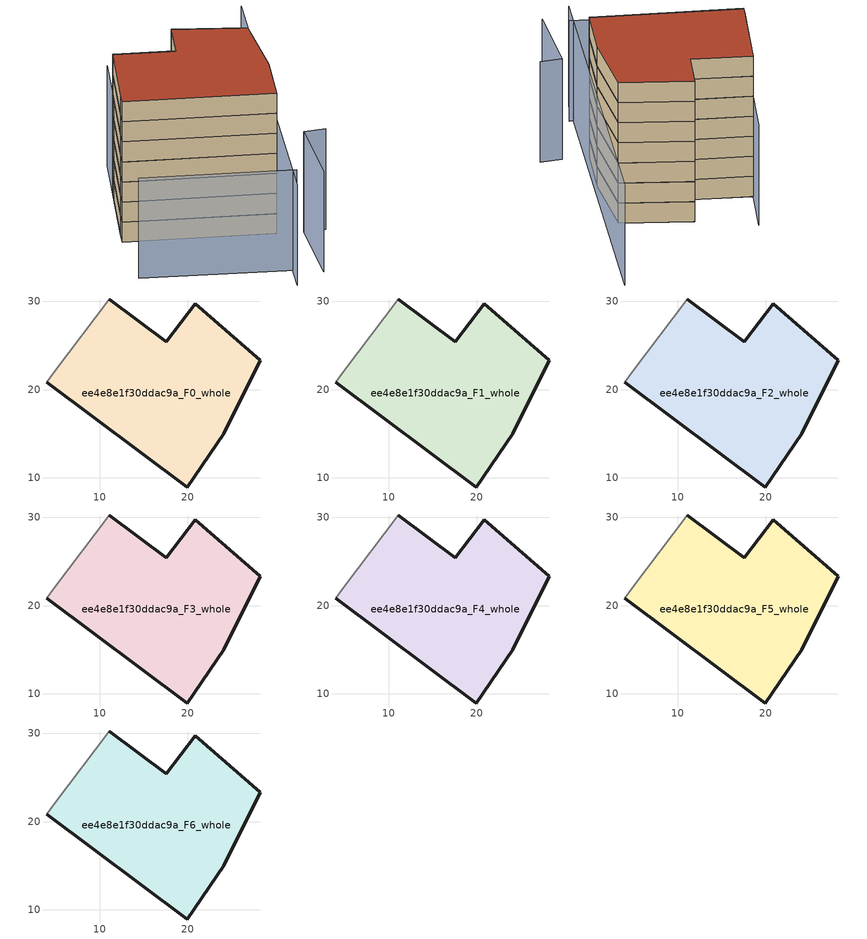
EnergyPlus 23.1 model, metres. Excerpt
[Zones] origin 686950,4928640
ee4e8e1f30ddac9a_F0_whole
 floor ground (EU_floor_Construction): 24.09,14.97 28.24,23.34 20.83,29.72 17.56,25.4 11.12,30.27 4.9,22.06 3.99,20.85 19.92,8.95 z0
 wall outside (EU_wall_Construction): 11.12,30.27 17.56,25.4 20.83,29.72 28.24,23.34 24.09,14.97 19.92,8.95 3.99,20.85 z0:3
 wall adiabatic (EU_wall_Construction): 3.99,20.85 4.9,22.06 11.12,30.27 z0:3
ee4e8e1f30ddac9a_F1_whole
 floor to ee4e8e1f30ddac9a_F0_whole (EU_floor_Construction): 24.09,14.97 28.24,23.34 20.83,29.72 17.56,25.4 11.12,30.27 4.9,22.06 3.99,20.85 19.92,8.95 z3
 wall outside (EU_wall_Construction): 11.12,30.27 17.56,25.4 20.83,29.72 28.24,23.34 24.09,14.97 19.92,8.95 3.99,20.85 z3:6
 wall adiabatic (EU_wall_Construction): 3.99,20.85 4.9,22.06 11.12,30.27 z3:6
ee4e8e1f30ddac9a_F2_whole
 floor to ee4e8e1f30ddac9a_F1_whole (EU_floor_Construction): 24.09,14.97 28.24,23.34 20.83,29.72 17.56,25.4 11.12,30.27 4.9,22.06 3.99,20.85 19.92,8.95 z6
 wall outside (EU_wall_Construction): 11.12,30.27 17.56,25.4 20.83,29.72 28.24,23.34 24.09,14.97 19.92,8.95 3.99,20.85 z6:9
 wall adiabatic (EU_wall_Construction): 3.99,20.85 4.9,22.06 11.12,30.27 z6:9
ee4e8e1f30ddac9a_F3_whole
 floor to ee4e8e1f30ddac9a_F2_whole (EU_floor_Construction): 24.09,14.97 28.24,23.34 20.83,29.72 17.56,25.4 11.12,30.27 4.9,22.06 3.99,20.85 19.92,8.95 z9
 wall outside (EU_wall_Construction): 11.12,30.27 17.56,25.4 20.83,29.72 28.24,23.34 24.09,14.97 19.92,8.95 3.99,20.85 z9:12
 wall adiabatic (EU_wall_Construction): 3.99,20.85 4.9,22.06 11.12,30.27 z9:12
ee4e8e1f30ddac9a_F4_whole
 floor to ee4e8e1f30ddac9a_F3_whole (EU_floor_Construction): 24.09,14.97 28.24,23.34 20.83,29.72 17.56,25.4 11.12,30.27 4.9,22.06 3.99,20.85 19.92,8.95 z12
 wall outside (EU_wall_Construction): 11.12,30.27 17.56,25.4 20.83,29.72 28.24,23.34 24.09,14.97 19.92,8.95 3.99,20.85 z12:15
 wall adiabatic (EU_wall_Construction): 3.99,20.85 4.9,22.06 11.12,30.27 z12:15
ee4e8e1f30ddac9a_F5_whole
 floor to ee4e8e1f30ddac9a_F4_whole (EU_floor_Construction): 24.09,14.97 28.24,23.34 20.83,29.72 17.56,25.4 11.12,30.27 4.9,22.06 3.99,20.85 19.92,8.95 z15
 wall outside (EU_wall_Construction): 11.12,30.27 17.56,25.4 20.83,29.72 28.24,23.34 24.09,14.97 19.92,8.95 3.99,20.85 z15:18
 wall adiabatic (EU_wall_Construction): 3.99,20.85 4.9,22.06 11.12,30.27 z15:18
ee4e8e1f30ddac9a_F6_whole
 floor to ee4e8e1f30ddac9a_F5_whole (EU_floor_Construction): 24.09,14.97 28.24,23.34 20.83,29.72 17.56,25.4 11.12,30.27 4.9,22.06 3.99,20.85 19.92,8.95 z18
 wall outside (EU_wall_Construction): 11.12,30.27 17.56,25.4 20.83,29.72 28.24,23.34 24.09,14.97 19.92,8.95 3.99,20.85 z18:21
 wall adiabatic (EU_wall_Construction): 3.99,20.85 4.9,22.06 11.12,30.27 z18:21
 roof outside (EU_roof_Construction): 28.24,23.34 24.09,14.97 19.92,8.95 3.99,20.85 4.9,22.06 11.12,30.27 17.56,25.4 20.83,29.72 z21
shading: 13.2,-2.14 38.06,35.04 / -0.56,12.89 15.62,0.56 / 17.92,-2 22.66,6.86 / 22.66,6.86 25.26,5.47 / 15.39,35.92 3.97,20.83 z0:15
[Building]
EU S2 Campaign: North Axis=0; Terrain=City; Solar Distribution=FullExterior
[Site:Location]
Bologna: Latitude=44.5; Longitude=11.25; Time Zone=1; Elevation=37
[SizingPeriod:WeatherFileDays]
AnnualSizingPeriod: Begin Month=1; Begin Day of Month=1; End Month=12; End Day of Month=31; Day of Week for Start Day=Monday; Use Weather File Daylight Saving Period=No; Use Weather File Rain and Snow Indicators=No
[MATERIAL]
EU_InternalMass_Material: Roughness=MediumRough; Thickness=0.1; Conductivity=1; Density=1800; Specific Heat=900; Thermal Absorptance=0.9; Solar Absorptance=0.7; Visible Absorptance=0.7
[MATERIAL:NOMASS] Roughness=MediumRough; Thermal Absorptance=0.9; Solar Absorptance=0.7; Visible Absorptance=0.7
Name | Thermal Resistance
EU_wall_NoMass | 0.905828
EU_roof_NoMass | 0.37593
EU_floor_NoMass | 0.67114
[CONSTRUCTION]
EU_wall_Construction: EU_wall_NoMass
EU_roof_Construction: EU_roof_NoMass
EU_floor_Construction: EU_floor_NoMass
EU_InternalMass_Construction: EU_InternalMass_Material
[ZONE] Type=1; Multiplier=1; Ceiling Height=autocalculate; Floor Area=autocalculate; Part of Total Floor Area=Yes
Name | Volume
ee4e8e1f30ddac9a_F0_whole | 844.733
ee4e8e1f30ddac9a_F1_whole; ee4e8e1f30ddac9a_F2_whole; ee4e8e1f30ddac9a_F3_whole; ee4e8e1f30ddac9a_F4_whole; ee4e8e1f30ddac9a_F5_whole; ee4e8e1f30ddac9a_F6_whole | 844.731
[INTERNALMASS] Construction=EU_InternalMass_Construction; Surface Area=281.578
Name | Zone or ZoneList
ee4e8e1f30ddac9a_F0_whole_EU_InternalMass | ee4e8e1f30ddac9a_F0_whole
ee4e8e1f30ddac9a_F1_whole_EU_InternalMass | ee4e8e1f30ddac9a_F1_whole
ee4e8e1f30ddac9a_F2_whole_EU_InternalMass | ee4e8e1f30ddac9a_F2_whole
ee4e8e1f30ddac9a_F3_whole_EU_InternalMass | ee4e8e1f30ddac9a_F3_whole
ee4e8e1f30ddac9a_F4_whole_EU_InternalMass | ee4e8e1f30ddac9a_F4_whole
ee4e8e1f30ddac9a_F5_whole_EU_InternalMass | ee4e8e1f30ddac9a_F5_whole
ee4e8e1f30ddac9a_F6_whole_EU_InternalMass | ee4e8e1f30ddac9a_F6_whole
[OTHEREQUIPMENT] Fuel Type=Electricity; Design Level Calculation Method=Watts/Area; Power per Zone Floor Area=1; Fraction Latent=0; Fraction Radiant=0; Fraction Lost=0; Carbon Dioxide Generation Rate=0; EndUse Subcategory=EU_Step8_InternalGains
Name | Zone or ZoneList or Space or SpaceList | Schedule
EU_Step8_InternalGain_ee4e8e1f30ddac9a_F0_whole_f000 | ee4e8e1f30ddac9a_F0_whole | EU_Step8_GainSchedule_ee4e8e1f30ddac9a_F0_whole_f000
EU_Step8_InternalGain_ee4e8e1f30ddac9a_F1_whole_f000 | ee4e8e1f30ddac9a_F1_whole | EU_Step8_GainSchedule_ee4e8e1f30ddac9a_F1_whole_f000
EU_Step8_InternalGain_ee4e8e1f30ddac9a_F2_whole_f000 | ee4e8e1f30ddac9a_F2_whole | EU_Step8_GainSchedule_ee4e8e1f30ddac9a_F2_whole_f000
EU_Step8_InternalGain_ee4e8e1f30ddac9a_F3_whole_f000 | ee4e8e1f30ddac9a_F3_whole | EU_Step8_GainSchedule_ee4e8e1f30ddac9a_F3_whole_f000
EU_Step8_InternalGain_ee4e8e1f30ddac9a_F4_whole_f000 | ee4e8e1f30ddac9a_F4_whole | EU_Step8_GainSchedule_ee4e8e1f30ddac9a_F4_whole_f000
EU_Step8_InternalGain_ee4e8e1f30ddac9a_F5_whole_f000 | ee4e8e1f30ddac9a_F5_whole | EU_Step8_GainSchedule_ee4e8e1f30ddac9a_F5_whole_f000
EU_Step8_InternalGain_ee4e8e1f30ddac9a_F6_whole_f000 | ee4e8e1f30ddac9a_F6_whole | EU_Step8_GainSchedule_ee4e8e1f30ddac9a_F6_whole_f000
[ZONEVENTILATION:DESIGNFLOWRATE] Schedule=EU_AlwaysOn; Design Flow Rate Calculation Method=AirChanges/Hour; Air Changes per Hour=0.73129; Ventilation Type=Natural; Fan Pressure Rise=0; Fan Total Efficiency=1; Constant Term Coefficient=1; Temperature Term Coefficient=0; Velocity Term Coefficient=0; Velocity Squared Term Coefficient=0; Minimum Indoor Temperature=-100; Maximum Indoor Temperature=100; Delta Temperature=-100; Minimum Outdoor Temperature=-100; Maximum Outdoor Temperature=100; Maximum Wind Speed=40
Name | Zone or ZoneList or Space or SpaceList
EU_ConstantAir_ee4e8e1f30ddac9a_F0_whole | ee4e8e1f30ddac9a_F0_whole
EU_ConstantAir_ee4e8e1f30ddac9a_F1_whole | ee4e8e1f30ddac9a_F1_whole
EU_ConstantAir_ee4e8e1f30ddac9a_F2_whole | ee4e8e1f30ddac9a_F2_whole
EU_ConstantAir_ee4e8e1f30ddac9a_F3_whole | ee4e8e1f30ddac9a_F3_whole
EU_ConstantAir_ee4e8e1f30ddac9a_F4_whole | ee4e8e1f30ddac9a_F4_whole
EU_ConstantAir_ee4e8e1f30ddac9a_F5_whole | ee4e8e1f30ddac9a_F5_whole
EU_ConstantAir_ee4e8e1f30ddac9a_F6_whole | ee4e8e1f30ddac9a_F6_whole
[HVACTEMPLATE:THERMOSTAT] Constant Heating Setpoint=20; Constant Cooling Setpoint=50
EU_HeatOnly_ee4e8e1f30ddac9a_F0_whole; EU_HeatOnly_ee4e8e1f30ddac9a_F1_whole; EU_HeatOnly_ee4e8e1f30ddac9a_F2_whole; EU_HeatOnly_ee4e8e1f30ddac9a_F3_whole; EU_HeatOnly_ee4e8e1f30ddac9a_F4_whole; EU_HeatOnly_ee4e8e1f30ddac9a_F5_whole; EU_HeatOnly_ee4e8e1f30ddac9a_F6_whole
[HVACTEMPLATE:ZONE:IDEALLOADSAIRSYSTEM] System Availability Schedule=EU_AlwaysOn; Maximum Heating Supply Air Temperature=50; Minimum Cooling Supply Air Temperature=13; Maximum Heating Supply Air Humidity Ratio=0.0156; Minimum Cooling Supply Air Humidity Ratio=0.0077; Heating Limit=NoLimit; Cooling Limit=NoLimit; Heating Availability Schedule=EU_AlwaysOn; Cooling Availability Schedule=EU_CoolingOff; Dehumidification Control Type=ConstantSensibleHeatRatio; Cooling Sensible Heat Ratio=0.7; Dehumidification Setpoint=60; Humidification Control Type=None; Humidification Setpoint=30; Outdoor Air Method=None; Outdoor Air Flow Rate per Person=0.00944; Outdoor Air Flow Rate per Zone Floor Area=0; Outdoor Air Flow Rate per Zone=0; Demand Controlled Ventilation Type=None; Outdoor Air Economizer Type=NoEconomizer; Heat Recovery Type=None; Sensible Heat Recovery Effectiveness=0.7; Latent Heat Recovery Effectiveness=0.65
Name | Template Thermostat
ee4e8e1f30ddac9a_F0_whole | EU_HeatOnly_ee4e8e1f30ddac9a_F0_whole
ee4e8e1f30ddac9a_F1_whole | EU_HeatOnly_ee4e8e1f30ddac9a_F1_whole
ee4e8e1f30ddac9a_F2_whole | EU_HeatOnly_ee4e8e1f30ddac9a_F2_whole
ee4e8e1f30ddac9a_F3_whole | EU_HeatOnly_ee4e8e1f30ddac9a_F3_whole
ee4e8e1f30ddac9a_F4_whole | EU_HeatOnly_ee4e8e1f30ddac9a_F4_whole
ee4e8e1f30ddac9a_F5_whole | EU_HeatOnly_ee4e8e1f30ddac9a_F5_whole
ee4e8e1f30ddac9a_F6_whole | EU_HeatOnly_ee4e8e1f30ddac9a_F6_whole
[SIZING:ZONE] Zone Cooling Design Supply Air Temperature Input Method=SupplyAirTemperature; Zone Cooling Design Supply Air Temperature=13; Zone Heating Design Supply Air Temperature Input Method=SupplyAirTemperature; Zone Heating Design Supply Air Temperature=50; Zone Cooling Design Supply Air Humidity Ratio=0.008; Zone Heating Design Supply Air Humidity Ratio=0.008; Cooling Design Air Flow Method=DesignDay; Cooling Design Air Flow Rate=0; Cooling Minimum Air Flow per Zone Floor Area=0.000762; Cooling Minimum Air Flow=0; Cooling Minimum Air Flow Fraction=0.2; Heating Design Air Flow Method=DesignDay; Heating Design Air Flow Rate=0; Heating Maximum Air Flow per Zone Floor Area=0.002032; Heating Maximum Air Flow=0.141576; Heating Maximum Air Flow Fraction=0.3; Account for Dedicated Outdoor Air System=No; Dedicated Outdoor Air System Control Strategy=NeutralSupplyAir; Dedicated Outdoor Air Low Setpoint Temperature for Design=autosize; Dedicated Outdoor Air High Setpoint Temperature for Design=autosize; Zone Load Sizing Method=Sensible Load Only No Latent Load; Zone Latent Cooling Design Supply Air Humidity Ratio Input Method=HumidityRatioDifference; Zone Cooling Design Supply Air Humidity Ratio Difference=0.005; Zone Latent Heating Design Supply Air Humidity Ratio Input Method=HumidityRatioDifference; Zone Humidification Design Supply Air Humidity Ratio Difference=0.005
ee4e8e1f30ddac9a_F0_whole; ee4e8e1f30ddac9a_F1_whole; ee4e8e1f30ddac9a_F2_whole; ee4e8e1f30ddac9a_F3_whole; ee4e8e1f30ddac9a_F4_whole; ee4e8e1f30ddac9a_F5_whole; ee4e8e1f30ddac9a_F6_whole
[SCHEDULE:CONSTANT]
Name | Hourly Value
EU_AlwaysOn | 1
EU_CoolingOff | 0
[SCHEDULE:FILE] Column Number=1; Rows to Skip at Top=0; Number of Hours of Data=8760; Column Separator=Comma; Interpolate to Timestep=No; Minutes per Item=60; Adjust Schedule for Daylight Savings=Yes
Name | File
EU_Step8_GainSchedule_ee4e8e1f30ddac9a_F0_whole_f000 | ../../schedules/ee4e8e1f30ddac9a/ee4e8e1f30ddac9a_F0_whole_f000_gain.csv
EU_Step8_GainSchedule_ee4e8e1f30ddac9a_F1_whole_f000 | ../../schedules/ee4e8e1f30ddac9a/ee4e8e1f30ddac9a_F1_whole_f000_gain.csv
EU_Step8_GainSchedule_ee4e8e1f30ddac9a_F2_whole_f000 | ../../schedules/ee4e8e1f30ddac9a/ee4e8e1f30ddac9a_F2_whole_f000_gain.csv
EU_Step8_GainSchedule_ee4e8e1f30ddac9a_F3_whole_f000 | ../../schedules/ee4e8e1f30ddac9a/ee4e8e1f30ddac9a_F3_whole_f000_gain.csv
EU_Step8_GainSchedule_ee4e8e1f30ddac9a_F4_whole_f000 | ../../schedules/ee4e8e1f30ddac9a/ee4e8e1f30ddac9a_F4_whole_f000_gain.csv
EU_Step8_GainSchedule_ee4e8e1f30ddac9a_F5_whole_f000 | ../../schedules/ee4e8e1f30ddac9a/ee4e8e1f30ddac9a_F5_whole_f000_gain.csv
EU_Step8_GainSchedule_ee4e8e1f30ddac9a_F6_whole_f000 | ../../schedules/ee4e8e1f30ddac9a/ee4e8e1f30ddac9a_F6_whole_f000_gain.csv
